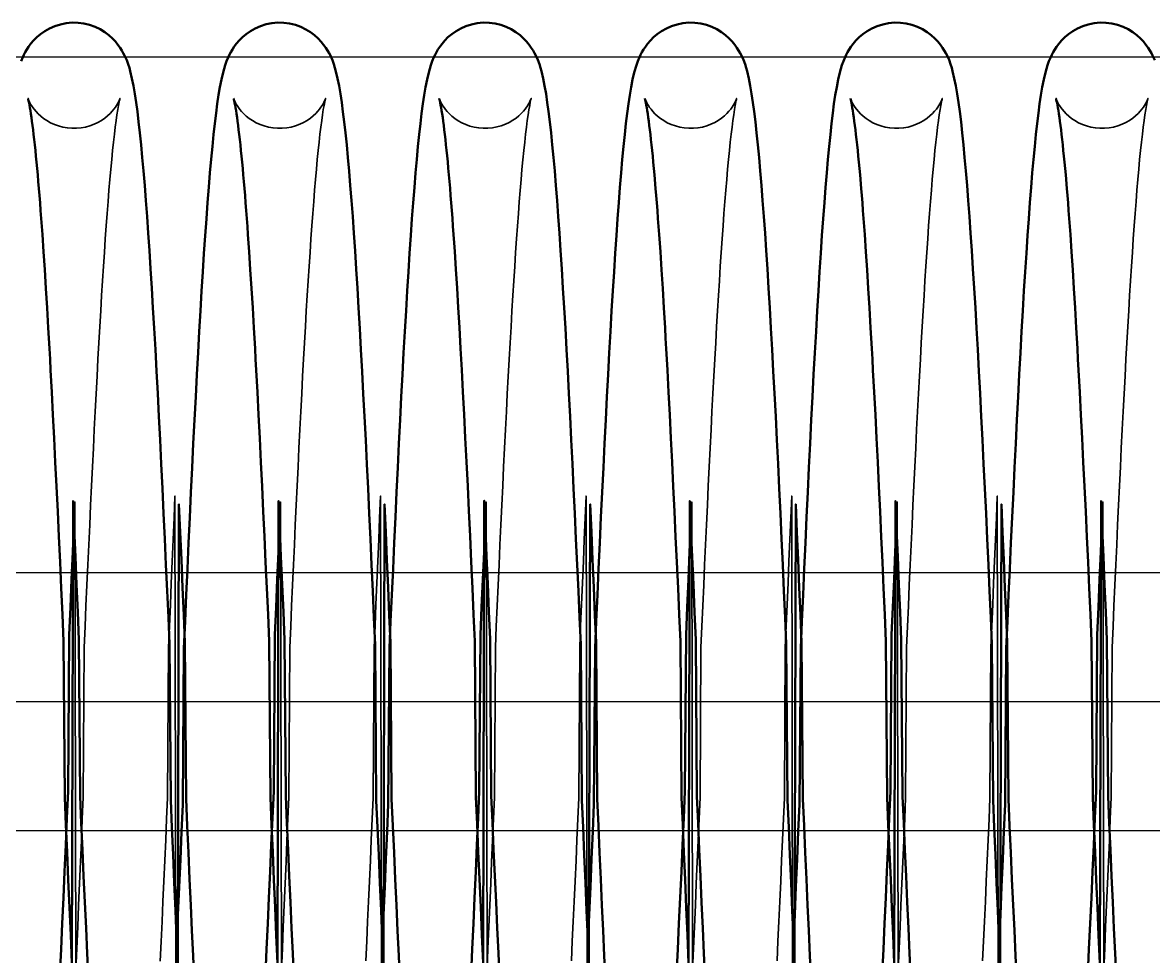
# Model space of a CAD drawing. Header units: millimetres. Extents: x 0 to 190005487, y 0 to 455456909.
# Drawn here: x 90630.01 to 90673.87, y 28299.67 to 28335.88 of the extents above; entities that cross this region are included whole.
import ezdxf

# ---------------------------------------------------------------- set-up
doc = ezdxf.new("R2010")
doc.units = ezdxf.units.MM
doc.header["$LTSCALE"] = 400
doc.header["$MEASUREMENT"] = 0
doc.linetypes.add('ACAD_ISO04W100', pattern=[30, 24, -3, 0, -3])
doc.linetypes.add('CEN', pattern=[35, 30, -2, 1, -2])
doc.layers.get('0').update_dxf_attribs({"linetype": 'CONTINUOUS'})
doc.layers.add('cen', color=1, linetype='ACAD_ISO04W100')
doc.layers.add('가려진 것(ISO)', color=7, linetype='CONTINUOUS', lineweight=35)
doc.layers.add('가시적인 것(ISO)', color=7, linetype='CONTINUOUS', lineweight=50)

# ---------------------------------------------------------------- blocks, each defined once
blk = doc.blocks.new('토션스프링 3')
at = {"layer": '가려진 것(ISO)', "flags": 128}
for points in [[(21461778.232, -50952857.63), (21461778.238, -50952857.647), (21461778.259, -50952857.704), (21461778.303, -50952857.807), (21461778.381, -50952857.966), (21461778.439, -50952858.07), (21461778.512, -50952858.191), (21461778.604, -50952858.328), (21461778.718, -50952858.48), (21461778.858, -50952858.647), (21461779.025, -50952858.823), (21461779.22, -50952859.003), (21461779.446, -50952859.182), (21461779.701, -50952859.355), (21461779.98, -50952859.514), (21461780.282, -50952859.654), (21461780.604, -50952859.77), (21461780.942, -50952859.86), (21461781.29, -50952859.922), (21461781.644, -50952859.952), (21461782.001, -50952859.949), (21461782.356, -50952859.915), (21461782.703, -50952859.851), (21461783.039, -50952859.758), (21461783.358, -50952859.638), (21461783.658, -50952859.494), (21461783.936, -50952859.334), (21461784.186, -50952859.161), (21461784.407, -50952858.981), (21461784.6, -50952858.8), (21461784.764, -50952858.625), (21461784.901, -50952858.459), (21461785.011, -50952858.309), (21461785.101, -50952858.174), (21461785.172, -50952858.056), (21461785.227, -50952857.954), (21461785.27, -50952857.869), (21461785.328, -50952857.742), (21461785.357, -50952857.667), (21461785.369, -50952857.633), (21461785.368, -50952857.635), (21461785.36, -50952857.667), (21461785.344, -50952857.726), (21461785.325, -50952857.808), (21461785.303, -50952857.911), (21461785.251, -50952858.173), (21461785.193, -50952858.505), (21461785.13, -50952858.901), (21461785.065, -50952859.352), (21461784.999, -50952859.857), (21461784.932, -50952860.414), (21461784.864, -50952861.021), (21461784.795, -50952861.678), (21461784.725, -50952862.381), (21461784.655, -50952863.131), (21461784.585, -50952863.924), (21461784.514, -50952864.759), (21461784.444, -50952865.637), (21461784.373, -50952866.559), (21461784.302, -50952867.523), (21461784.231, -50952868.527), (21461784.16, -50952869.571), (21461784.089, -50952870.652), (21461784.017, -50952871.77), (21461783.946, -50952872.923), (21461783.875, -50952874.109), (21461783.803, -50952875.328), (21461783.732, -50952876.578), (21461783.661, -50952877.861), (21461783.59, -50952879.178), (21461783.518, -50952880.526), (21461783.446, -50952881.903), (21461783.375, -50952883.309), (21461783.303, -50952884.741), (21461783.232, -50952886.198), (21461783.16, -50952887.677), (21461783.088, -50952889.177), (21461783.017, -50952890.697), (21461782.946, -50952892.234), (21461782.874, -50952893.791), (21461782.803, -50952895.368), (21461782.731, -50952896.964), (21461782.66, -50952898.577), (21461782.588, -50952900.205), (21461782.516, -50952911.847), (21461782.445, -50952913.499), (21461782.373, -50952915.16), (21461782.301, -50952916.829), (21461782.23, -50952918.502), (21461782.159, -50952920.179), (21461782.087, -50952921.858), (21461782.016, -50952923.543), (21461781.944, -50952925.233), (21461781.873, -50952888.925), (21461781.801, -50952890.618)], [(21461794.179, -50952857.63), (21461794.185, -50952857.647), (21461794.206, -50952857.704), (21461794.249, -50952857.807), (21461794.328, -50952857.966), (21461794.385, -50952858.07), (21461794.459, -50952858.191), (21461794.551, -50952858.328), (21461794.665, -50952858.481), (21461794.805, -50952858.647), (21461794.971, -50952858.823), (21461795.167, -50952859.003), (21461795.393, -50952859.182), (21461795.648, -50952859.355), (21461795.927, -50952859.514), (21461796.229, -50952859.654), (21461796.551, -50952859.77), (21461796.889, -50952859.86), (21461797.237, -50952859.922), (21461797.591, -50952859.952), (21461797.948, -50952859.949), (21461798.303, -50952859.915), (21461798.651, -50952859.851), (21461798.986, -50952859.758), (21461799.305, -50952859.638), (21461799.605, -50952859.494), (21461799.883, -50952859.333), (21461800.133, -50952859.16), (21461800.354, -50952858.981), (21461800.547, -50952858.8), (21461800.711, -50952858.624), (21461800.847, -50952858.459), (21461800.958, -50952858.309), (21461801.048, -50952858.174), (21461801.119, -50952858.056), (21461801.174, -50952857.954), (21461801.217, -50952857.869), (21461801.275, -50952857.742), (21461801.304, -50952857.667), (21461801.316, -50952857.633), (21461801.315, -50952857.635), (21461801.306, -50952857.667), (21461801.291, -50952857.726), (21461801.272, -50952857.808), (21461801.249, -50952857.911), (21461801.198, -50952858.173), (21461801.14, -50952858.505), (21461801.077, -50952858.901), (21461801.012, -50952859.352), (21461800.946, -50952859.857), (21461800.879, -50952860.414), (21461800.811, -50952861.021), (21461800.742, -50952861.678), (21461800.672, -50952862.381), (21461800.602, -50952863.131), (21461800.531, -50952863.924), (21461800.461, -50952864.759), (21461800.391, -50952865.637), (21461800.32, -50952866.559), (21461800.249, -50952867.523), (21461800.178, -50952868.527), (21461800.107, -50952869.571), (21461800.035, -50952870.652), (21461799.964, -50952871.77), (21461799.893, -50952872.923), (21461799.821, -50952874.109), (21461799.75, -50952875.328), (21461799.679, -50952876.578), (21461799.608, -50952877.861), (21461799.536, -50952879.178), (21461799.465, -50952880.526), (21461799.393, -50952881.904), (21461799.322, -50952883.309), (21461799.25, -50952884.741), (21461799.178, -50952886.198), (21461799.107, -50952887.677), (21461799.035, -50952889.177), (21461798.964, -50952890.697), (21461798.893, -50952892.234), (21461798.821, -50952893.79), (21461798.75, -50952895.368), (21461798.678, -50952896.964), (21461798.607, -50952898.577), (21461798.535, -50952900.205), (21461798.463, -50952911.847), (21461798.392, -50952913.499), (21461798.32, -50952915.16), (21461798.248, -50952916.828), (21461798.177, -50952918.502), (21461798.105, -50952920.179), (21461798.034, -50952921.858), (21461797.963, -50952923.543), (21461797.891, -50952925.233), (21461797.82, -50952888.925), (21461797.748, -50952890.618)], [(21461810.126, -50952857.63), (21461810.132, -50952857.647), (21461810.153, -50952857.704), (21461810.196, -50952857.809), (21461810.274, -50952857.972), (21461810.332, -50952858.076), (21461810.407, -50952858.196), (21461810.5, -50952858.332), (21461810.615, -50952858.484), (21461810.756, -50952858.651), (21461810.923, -50952858.828), (21461811.12, -50952859.008), (21461811.346, -50952859.187), (21461811.602, -50952859.359), (21461811.882, -50952859.518), (21461812.184, -50952859.658), (21461812.507, -50952859.773), (21461812.845, -50952859.862), (21461813.193, -50952859.923), (21461813.547, -50952859.952), (21461813.904, -50952859.949), (21461814.259, -50952859.914), (21461814.606, -50952859.849), (21461814.941, -50952859.755), (21461815.26, -50952859.634), (21461815.559, -50952859.49), (21461815.836, -50952859.329), (21461816.086, -50952859.156), (21461816.306, -50952858.976), (21461816.498, -50952858.796), (21461816.661, -50952858.62), (21461816.797, -50952858.455), (21461816.908, -50952858.305), (21461816.997, -50952858.171), (21461817.067, -50952858.053), (21461817.122, -50952857.952), (21461817.165, -50952857.867), (21461817.222, -50952857.741), (21461817.251, -50952857.666), (21461817.263, -50952857.633), (21461817.262, -50952857.635), (21461817.253, -50952857.668), (21461817.238, -50952857.727), (21461817.218, -50952857.809), (21461817.196, -50952857.912), (21461817.145, -50952858.175), (21461817.086, -50952858.507), (21461817.023, -50952858.903), (21461816.959, -50952859.355), (21461816.893, -50952859.859), (21461816.825, -50952860.416), (21461816.757, -50952861.024), (21461816.688, -50952861.681), (21461816.618, -50952862.385), (21461816.548, -50952863.134), (21461816.478, -50952863.927), (21461816.408, -50952864.763), (21461816.337, -50952865.641), (21461816.266, -50952866.563), (21461816.196, -50952867.527), (21461816.125, -50952868.531), (21461816.053, -50952869.575), (21461815.982, -50952870.656), (21461815.911, -50952871.774), (21461815.839, -50952872.927), (21461815.768, -50952874.113), (21461815.697, -50952875.332), (21461815.626, -50952876.581), (21461815.554, -50952877.865), (21461815.483, -50952879.182), (21461815.412, -50952880.53), (21461815.34, -50952881.907), (21461815.268, -50952883.313), (21461815.197, -50952884.745), (21461815.125, -50952886.201), (21461815.053, -50952887.68), (21461814.982, -50952889.18), (21461814.911, -50952890.699), (21461814.839, -50952892.236), (21461814.768, -50952893.793), (21461814.697, -50952895.37), (21461814.625, -50952896.967), (21461814.553, -50952898.58), (21461814.482, -50952900.208), (21461814.41, -50952911.849), (21461814.338, -50952913.501), (21461814.267, -50952915.162), (21461814.195, -50952916.83), (21461814.124, -50952918.503), (21461814.052, -50952920.179), (21461813.981, -50952921.858), (21461813.91, -50952923.543), (21461813.838, -50952925.233), (21461813.766, -50952888.925), (21461813.695, -50952890.619)], [(21461826.073, -50952857.63), (21461826.079, -50952857.647), (21461826.1, -50952857.704), (21461826.143, -50952857.807), (21461826.222, -50952857.966), (21461826.279, -50952858.07), (21461826.352, -50952858.191), (21461826.444, -50952858.328), (21461826.559, -50952858.48), (21461826.698, -50952858.646), (21461826.865, -50952858.822), (21461827.06, -50952859.003), (21461827.286, -50952859.182), (21461827.54, -50952859.354), (21461827.82, -50952859.514), (21461828.122, -50952859.654), (21461828.444, -50952859.77), (21461828.781, -50952859.86), (21461829.13, -50952859.921), (21461829.484, -50952859.952), (21461829.84, -50952859.949), (21461830.195, -50952859.915), (21461830.543, -50952859.851), (21461830.879, -50952859.758), (21461831.198, -50952859.638), (21461831.498, -50952859.495), (21461831.776, -50952859.334), (21461832.026, -50952859.161), (21461832.247, -50952858.981), (21461832.44, -50952858.801), (21461832.604, -50952858.625), (21461832.741, -50952858.459), (21461832.852, -50952858.309), (21461832.941, -50952858.174), (21461833.012, -50952858.056), (21461833.068, -50952857.954), (21461833.111, -50952857.869), (21461833.168, -50952857.742), (21461833.198, -50952857.667), (21461833.209, -50952857.633), (21461833.209, -50952857.635), (21461833.2, -50952857.667), (21461833.185, -50952857.726), (21461833.165, -50952857.808), (21461833.143, -50952857.911), (21461833.092, -50952858.173), (21461833.033, -50952858.505), (21461832.971, -50952858.9), (21461832.906, -50952859.352), (21461832.84, -50952859.856), (21461832.773, -50952860.413), (21461832.704, -50952861.021), (21461832.635, -50952861.677), (21461832.566, -50952862.381), (21461832.496, -50952863.131), (21461832.425, -50952863.924), (21461832.355, -50952864.759), (21461832.284, -50952865.637), (21461832.214, -50952866.559), (21461832.143, -50952867.522), (21461832.072, -50952868.526), (21461832, -50952869.57), (21461831.929, -50952870.652), (21461831.858, -50952871.77), (21461831.786, -50952872.923), (21461831.715, -50952874.11), (21461831.644, -50952875.328), (21461831.573, -50952876.578), (21461831.501, -50952877.861), (21461831.43, -50952879.178), (21461831.359, -50952880.525), (21461831.287, -50952881.903), (21461831.215, -50952883.309), (21461831.144, -50952884.741), (21461831.072, -50952886.197), (21461831, -50952887.677), (21461830.929, -50952889.177), (21461830.857, -50952890.697), (21461830.786, -50952892.235), (21461830.715, -50952893.791), (21461830.643, -50952895.368), (21461830.572, -50952896.964), (21461830.5, -50952898.577), (21461830.429, -50952900.205), (21461830.357, -50952911.846), (21461830.285, -50952913.499), (21461830.214, -50952915.16), (21461830.142, -50952916.829), (21461830.07, -50952918.503), (21461829.999, -50952920.18), (21461829.928, -50952921.859), (21461829.856, -50952923.544), (21461829.785, -50952925.233), (21461829.713, -50952888.925), (21461829.642, -50952890.618)], [(21461842.02, -50952857.63), (21461842.025, -50952857.647), (21461842.047, -50952857.704), (21461842.09, -50952857.807), (21461842.169, -50952857.966), (21461842.226, -50952858.07), (21461842.299, -50952858.191), (21461842.391, -50952858.328), (21461842.505, -50952858.48), (21461842.645, -50952858.646), (21461842.812, -50952858.822), (21461843.007, -50952859.003), (21461843.233, -50952859.182), (21461843.487, -50952859.354), (21461843.767, -50952859.514), (21461844.069, -50952859.654), (21461844.391, -50952859.77), (21461844.728, -50952859.86), (21461845.077, -50952859.921), (21461845.431, -50952859.952), (21461845.787, -50952859.949), (21461846.142, -50952859.915), (21461846.49, -50952859.851), (21461846.825, -50952859.758), (21461847.145, -50952859.638), (21461847.445, -50952859.495), (21461847.722, -50952859.334), (21461847.973, -50952859.161), (21461848.194, -50952858.981), (21461848.387, -50952858.801), (21461848.551, -50952858.625), (21461848.688, -50952858.459), (21461848.799, -50952858.309), (21461848.888, -50952858.174), (21461848.959, -50952858.056), (21461849.015, -50952857.954), (21461849.058, -50952857.869), (21461849.115, -50952857.742), (21461849.145, -50952857.667), (21461849.156, -50952857.633), (21461849.156, -50952857.635), (21461849.147, -50952857.667), (21461849.132, -50952857.726), (21461849.112, -50952857.808), (21461849.09, -50952857.911), (21461849.039, -50952858.173), (21461848.98, -50952858.505), (21461848.918, -50952858.9), (21461848.853, -50952859.352), (21461848.787, -50952859.856), (21461848.719, -50952860.413), (21461848.651, -50952861.021), (21461848.582, -50952861.677), (21461848.512, -50952862.381), (21461848.442, -50952863.131), (21461848.372, -50952863.924), (21461848.302, -50952864.759), (21461848.231, -50952865.637), (21461848.16, -50952866.559), (21461848.09, -50952867.522), (21461848.018, -50952868.527), (21461847.947, -50952869.57), (21461847.876, -50952870.652), (21461847.805, -50952871.77), (21461847.733, -50952872.923), (21461847.662, -50952874.109), (21461847.591, -50952875.328), (21461847.519, -50952876.578), (21461847.448, -50952877.861), (21461847.377, -50952879.178), (21461847.305, -50952880.525), (21461847.234, -50952881.903), (21461847.162, -50952883.309), (21461847.091, -50952884.741), (21461847.019, -50952886.197), (21461846.947, -50952887.677), (21461846.876, -50952889.177), (21461846.804, -50952890.697), (21461846.733, -50952892.235), (21461846.662, -50952893.791), (21461846.59, -50952895.368), (21461846.519, -50952896.964), (21461846.447, -50952898.577), (21461846.376, -50952900.205), (21461846.304, -50952911.846), (21461846.232, -50952913.499), (21461846.16, -50952915.16), (21461846.089, -50952916.829), (21461846.017, -50952918.503), (21461845.946, -50952920.18), (21461845.875, -50952921.859), (21461845.803, -50952923.544), (21461845.732, -50952925.233), (21461845.66, -50952888.925), (21461845.588, -50952890.618)], [(21461857.967, -50952857.63), (21461857.972, -50952857.647), (21461857.993, -50952857.704), (21461858.037, -50952857.807), (21461858.115, -50952857.966), (21461858.173, -50952858.07), (21461858.246, -50952858.191), (21461858.338, -50952858.328), (21461858.452, -50952858.48), (21461858.592, -50952858.646), (21461858.758, -50952858.822), (21461858.954, -50952859.003), (21461859.18, -50952859.182), (21461859.434, -50952859.354), (21461859.714, -50952859.514), (21461860.016, -50952859.654), (21461860.338, -50952859.77), (21461860.675, -50952859.86), (21461861.024, -50952859.921), (21461861.378, -50952859.952), (21461861.734, -50952859.949), (21461862.089, -50952859.915), (21461862.437, -50952859.851), (21461862.772, -50952859.758), (21461863.092, -50952859.638), (21461863.392, -50952859.495), (21461863.669, -50952859.334), (21461863.92, -50952859.161), (21461864.141, -50952858.981), (21461864.334, -50952858.801), (21461864.498, -50952858.625), (21461864.635, -50952858.459), (21461864.746, -50952858.309), (21461864.835, -50952858.174), (21461864.906, -50952858.056), (21461864.961, -50952857.954), (21461865.005, -50952857.869), (21461865.062, -50952857.742), (21461865.091, -50952857.667), (21461865.103, -50952857.633), (21461865.103, -50952857.635), (21461865.094, -50952857.667), (21461865.079, -50952857.726), (21461865.059, -50952857.808), (21461865.037, -50952857.911), (21461864.985, -50952858.173), (21461864.927, -50952858.505), (21461864.864, -50952858.9), (21461864.799, -50952859.352), (21461864.733, -50952859.857), (21461864.666, -50952860.413), (21461864.598, -50952861.021), (21461864.529, -50952861.677), (21461864.459, -50952862.381), (21461864.389, -50952863.131), (21461864.319, -50952863.924), (21461864.248, -50952864.759), (21461864.178, -50952865.637), (21461864.107, -50952866.559), (21461864.036, -50952867.522), (21461863.965, -50952868.527), (21461863.894, -50952869.57), (21461863.823, -50952870.652), (21461863.751, -50952871.77), (21461863.68, -50952872.923), (21461863.609, -50952874.109), (21461863.537, -50952875.328), (21461863.466, -50952876.578), (21461863.395, -50952877.861), (21461863.324, -50952879.178), (21461863.252, -50952880.526), (21461863.181, -50952881.903), (21461863.109, -50952883.309), (21461863.037, -50952884.741), (21461862.966, -50952886.197), (21461862.894, -50952887.677), (21461862.823, -50952889.177), (21461862.751, -50952890.697), (21461862.68, -50952892.235), (21461862.609, -50952893.791), (21461862.537, -50952895.368), (21461862.466, -50952896.964), (21461862.394, -50952898.577), (21461862.322, -50952900.205), (21461862.251, -50952911.846), (21461862.179, -50952913.499), (21461862.107, -50952915.16), (21461862.036, -50952916.829), (21461861.964, -50952918.503), (21461861.893, -50952920.18), (21461861.821, -50952921.859), (21461861.75, -50952923.543), (21461861.679, -50952925.233), (21461861.607, -50952888.925), (21461861.535, -50952890.618)], [(21461788.487, -50952924.525), (21461788.559, -50952923), (21461788.631, -50952921.456), (21461788.702, -50952919.893), (21461788.774, -50952918.315), (21461788.845, -50952916.723), (21461788.917, -50952915.118), (21461788.988, -50952913.499), (21461789.059, -50952911.865), (21461789.131, -50952900.217), (21461789.202, -50952898.557), (21461789.274, -50952896.888), (21461789.346, -50952895.21), (21461789.417, -50952893.527), (21461789.489, -50952891.839), (21461789.56, -50952890.15), (21461789.632, -50952888.461), (21461789.703, -50952924.774), (21461789.774, -50952923.091)], [(21461804.435, -50952924.509), (21461804.507, -50952922.988), (21461804.578, -50952921.45), (21461804.649, -50952919.894), (21461804.72, -50952918.321), (21461804.792, -50952916.728), (21461804.863, -50952915.118), (21461804.935, -50952913.491), (21461805.007, -50952911.852), (21461805.078, -50952900.2), (21461805.15, -50952898.539), (21461805.221, -50952896.87), (21461805.293, -50952895.196), (21461805.364, -50952893.517), (21461805.436, -50952891.837), (21461805.507, -50952890.156), (21461805.578, -50952888.47), (21461805.65, -50952924.781), (21461805.721, -50952923.091)], [(21461820.382, -50952924.509), (21461820.453, -50952922.988), (21461820.525, -50952921.449), (21461820.596, -50952919.894), (21461820.667, -50952918.321), (21461820.739, -50952916.728), (21461820.81, -50952915.118), (21461820.882, -50952913.492), (21461820.953, -50952911.852), (21461821.025, -50952900.201), (21461821.097, -50952898.539), (21461821.168, -50952896.87), (21461821.24, -50952895.196), (21461821.311, -50952893.517), (21461821.383, -50952891.836), (21461821.454, -50952890.155), (21461821.525, -50952888.47), (21461821.597, -50952924.781), (21461821.668, -50952923.091)], [(21461836.329, -50952924.51), (21461836.4, -50952922.988), (21461836.472, -50952921.449), (21461836.543, -50952919.894), (21461836.614, -50952918.321), (21461836.685, -50952916.728), (21461836.757, -50952915.118), (21461836.829, -50952913.492), (21461836.9, -50952911.852), (21461836.972, -50952900.201), (21461837.044, -50952898.539), (21461837.115, -50952896.87), (21461837.187, -50952895.196), (21461837.258, -50952893.517), (21461837.33, -50952891.836), (21461837.401, -50952890.155), (21461837.472, -50952888.47), (21461837.543, -50952924.781), (21461837.615, -50952923.091)], [(21461852.276, -50952924.51), (21461852.347, -50952922.988), (21461852.419, -50952921.449), (21461852.49, -50952919.894), (21461852.561, -50952918.321), (21461852.632, -50952916.728), (21461852.704, -50952915.118), (21461852.775, -50952913.492), (21461852.847, -50952911.852), (21461852.919, -50952900.201), (21461852.99, -50952898.54), (21461853.062, -50952896.871), (21461853.134, -50952895.196), (21461853.205, -50952893.517), (21461853.276, -50952891.836), (21461853.348, -50952890.154), (21461853.419, -50952888.47), (21461853.49, -50952924.781), (21461853.562, -50952923.091)]]:
    blk.add_lwpolyline(points, dxfattribs=at)
at = {"layer": '가시적인 것(ISO)', "flags": 128}
for points in [[(21461777.692, -50952854.753), (21461777.829, -50952854.424), (21461777.914, -50952854.244), (21461778.015, -50952854.052), (21461778.136, -50952853.846), (21461778.281, -50952853.624), (21461778.457, -50952853.388), (21461778.666, -50952853.143), (21461778.915, -50952852.893), (21461779.207, -50952852.646), (21461779.54, -50952852.413), (21461779.909, -50952852.204), (21461780.312, -50952852.028), (21461780.743, -50952851.891), (21461781.192, -50952851.799), (21461781.651, -50952851.758), (21461782.115, -50952851.767), (21461782.573, -50952851.827), (21461783.016, -50952851.934), (21461783.437, -50952852.086), (21461783.83, -50952852.276), (21461784.188, -50952852.495), (21461784.504, -50952852.733), (21461784.78, -50952852.982), (21461785.015, -50952853.231), (21461785.212, -50952853.473), (21461785.376, -50952853.704), (21461785.511, -50952853.921), (21461785.626, -50952854.122), (21461785.727, -50952854.311), (21461785.888, -50952854.657), (21461786.007, -50952854.969), (21461786.096, -50952855.256), (21461786.166, -50952855.531), (21461786.293, -50952856.079), (21461786.412, -50952856.658), (21461786.52, -50952857.275), (21461786.62, -50952857.939), (21461786.717, -50952858.661), (21461786.813, -50952859.447), (21461786.909, -50952860.301), (21461787.004, -50952861.222), (21461787.098, -50952862.209), (21461787.191, -50952863.259), (21461787.284, -50952864.373), (21461787.376, -50952865.549), (21461787.468, -50952866.785), (21461787.56, -50952868.082), (21461787.652, -50952869.438), (21461787.744, -50952870.856), (21461787.836, -50952872.334), (21461787.928, -50952873.869), (21461788.02, -50952875.458), (21461788.112, -50952877.098), (21461788.203, -50952878.786), (21461788.295, -50952880.52), (21461788.387, -50952882.295), (21461788.478, -50952884.111), (21461788.569, -50952885.97), (21461788.661, -50952887.872), (21461788.753, -50952889.812), (21461788.845, -50952891.787), (21461788.936, -50952893.793), (21461789.028, -50952895.826), (21461789.12, -50952897.882), (21461789.211, -50952899.957), (21461789.302, -50952912.049), (21461789.394, -50952914.161), (21461789.485, -50952916.293), (21461789.577, -50952918.439), (21461789.669, -50952920.597), (21461789.761, -50952922.762), (21461789.852, -50952924.929), (21461789.944, -50952889.095), (21461790.035, -50952891.255), (21461790.127, -50952893.406), (21461790.218, -50952895.552), (21461790.31, -50952897.691), (21461790.401, -50952899.821), (21461790.493, -50952911.937), (21461790.585, -50952914.035), (21461790.677, -50952916.11), (21461790.768, -50952918.159), (21461790.86, -50952920.177), (21461790.951, -50952922.162), (21461791.042, -50952924.116), (21461791.134, -50952926.039)], [(21461789.774, -50952923.091), (21461789.866, -50952920.936), (21461789.957, -50952918.782), (21461790.049, -50952916.634), (21461790.141, -50952914.497), (21461790.233, -50952912.373), (21461790.324, -50952900.267), (21461790.416, -50952898.183), (21461790.508, -50952896.125), (21461790.599, -50952894.098), (21461790.69, -50952892.098), (21461790.782, -50952890.124), (21461790.873, -50952888.181), (21461790.965, -50952886.27), (21461791.057, -50952884.397), (21461791.149, -50952882.564), (21461791.241, -50952880.776), (21461791.332, -50952879.035), (21461791.424, -50952877.345), (21461791.515, -50952875.707), (21461791.607, -50952874.116), (21461791.699, -50952872.576), (21461791.791, -50952871.088), (21461791.883, -50952869.656), (21461791.975, -50952868.281), (21461792.068, -50952866.965), (21461792.161, -50952865.712), (21461792.253, -50952864.524), (21461792.346, -50952863.402), (21461792.439, -50952862.349), (21461792.532, -50952861.361), (21461792.626, -50952860.436), (21461792.72, -50952859.575), (21461792.817, -50952858.777), (21461792.915, -50952858.041), (21461793.016, -50952857.367), (21461793.118, -50952856.751), (21461793.231, -50952856.173), (21461793.366, -50952855.614), (21461793.532, -50952855.051), (21461793.639, -50952854.751), (21461793.778, -50952854.421), (21461793.863, -50952854.241), (21461793.964, -50952854.048), (21461794.085, -50952853.841), (21461794.231, -50952853.62), (21461794.406, -50952853.385), (21461794.618, -50952853.138), (21461794.868, -50952852.888), (21461795.159, -50952852.642), (21461795.492, -50952852.41), (21461795.863, -50952852.201), (21461796.266, -50952852.024), (21461796.696, -50952851.889), (21461797.147, -50952851.799), (21461797.607, -50952851.757), (21461798.069, -50952851.767), (21461798.527, -50952851.828), (21461798.971, -50952851.937), (21461799.391, -50952852.088), (21461799.781, -50952852.279), (21461800.138, -50952852.5), (21461800.457, -50952852.74), (21461800.734, -50952852.989), (21461800.967, -50952853.237), (21461801.163, -50952853.48), (21461801.326, -50952853.71), (21461801.464, -50952853.925), (21461801.583, -50952854.127), (21461801.685, -50952854.315), (21461801.846, -50952854.66), (21461801.96, -50952854.971), (21461802.044, -50952855.259), (21461802.112, -50952855.534), (21461802.242, -50952856.086), (21461802.361, -50952856.665), (21461802.468, -50952857.281), (21461802.568, -50952857.945), (21461802.665, -50952858.667), (21461802.761, -50952859.455), (21461802.857, -50952860.31), (21461802.951, -50952861.232), (21461803.045, -50952862.218), (21461803.139, -50952863.269), (21461803.232, -50952864.383), (21461803.324, -50952865.559), (21461803.416, -50952866.795), (21461803.508, -50952868.092), (21461803.599, -50952869.448), (21461803.691, -50952870.867), (21461803.783, -50952872.346), (21461803.875, -50952873.881), (21461803.967, -50952875.47), (21461804.059, -50952877.11), (21461804.151, -50952878.798), (21461804.243, -50952880.531), (21461804.334, -50952882.307), (21461804.425, -50952884.122), (21461804.517, -50952885.983), (21461804.608, -50952887.885), (21461804.7, -50952889.826), (21461804.792, -50952891.801), (21461804.884, -50952893.806), (21461804.975, -50952895.838), (21461805.067, -50952897.894), (21461805.158, -50952899.968), (21461805.25, -50952912.06), (21461805.341, -50952914.173), (21461805.433, -50952916.305), (21461805.524, -50952918.452), (21461805.616, -50952920.609), (21461805.708, -50952922.774), (21461805.8, -50952924.94), (21461805.891, -50952889.105), (21461805.983, -50952891.264), (21461806.074, -50952893.414), (21461806.165, -50952895.561), (21461806.257, -50952897.701), (21461806.349, -50952899.831), (21461806.44, -50952911.946), (21461806.532, -50952914.044), (21461806.624, -50952916.118), (21461806.715, -50952918.166), (21461806.807, -50952920.184), (21461806.898, -50952922.167), (21461806.989, -50952924.122), (21461807.081, -50952926.046)], [(21461805.721, -50952923.091), (21461805.813, -50952920.927), (21461805.905, -50952918.767), (21461805.997, -50952916.617), (21461806.088, -50952914.48), (21461806.18, -50952912.361), (21461806.271, -50952900.263), (21461806.363, -50952898.188), (21461806.454, -50952896.133), (21461806.546, -50952894.099), (21461806.637, -50952892.09), (21461806.729, -50952890.11), (21461806.821, -50952888.163), (21461806.913, -50952886.253), (21461807.004, -50952884.382), (21461807.096, -50952882.556), (21461807.187, -50952880.777), (21461807.279, -50952879.04), (21461807.371, -50952877.347), (21461807.462, -50952875.701), (21461807.554, -50952874.105), (21461807.647, -50952872.56), (21461807.739, -50952871.071), (21461807.831, -50952869.639), (21461807.923, -50952868.268), (21461808.015, -50952866.96), (21461808.107, -50952865.717), (21461808.199, -50952864.535), (21461808.292, -50952863.415), (21461808.385, -50952862.358), (21461808.478, -50952861.367), (21461808.572, -50952860.441), (21461808.666, -50952859.582), (21461808.76, -50952858.792), (21461808.856, -50952858.062), (21461808.956, -50952857.386), (21461809.064, -50952856.758), (21461809.182, -50952856.17), (21461809.313, -50952855.615), (21461809.476, -50952855.056), (21461809.585, -50952854.754), (21461809.722, -50952854.425), (21461809.807, -50952854.246), (21461809.908, -50952854.053), (21461810.029, -50952853.847), (21461810.174, -50952853.626), (21461810.349, -50952853.39), (21461810.558, -50952853.145), (21461810.807, -50952852.895), (21461811.099, -50952852.648), (21461811.431, -50952852.415), (21461811.799, -50952852.205), (21461812.203, -50952852.029), (21461812.633, -50952851.892), (21461813.082, -50952851.8), (21461813.542, -50952851.758), (21461814.006, -50952851.767), (21461814.464, -50952851.826), (21461814.906, -50952851.933), (21461815.328, -50952852.085), (21461815.721, -50952852.275), (21461816.079, -50952852.493), (21461816.395, -50952852.731), (21461816.671, -50952852.98), (21461816.906, -50952853.229), (21461817.104, -50952853.471), (21461817.268, -50952853.702), (21461817.406, -50952853.918), (21461817.525, -50952854.12), (21461817.627, -50952854.309), (21461817.789, -50952854.655), (21461817.905, -50952854.966), (21461817.99, -50952855.254), (21461818.058, -50952855.529), (21461818.188, -50952856.08), (21461818.307, -50952856.659), (21461818.414, -50952857.275), (21461818.514, -50952857.939), (21461818.611, -50952858.66), (21461818.707, -50952859.448), (21461818.803, -50952860.303), (21461818.897, -50952861.224), (21461818.991, -50952862.21), (21461819.085, -50952863.26), (21461819.178, -50952864.374), (21461819.27, -50952865.549), (21461819.362, -50952866.786), (21461819.454, -50952868.082), (21461819.546, -50952869.438), (21461819.637, -50952870.857), (21461819.729, -50952872.335), (21461819.821, -50952873.87), (21461819.913, -50952875.459), (21461820.005, -50952877.099), (21461820.097, -50952878.787), (21461820.189, -50952880.52), (21461820.28, -50952882.295), (21461820.372, -50952884.111), (21461820.463, -50952885.971), (21461820.555, -50952887.873), (21461820.646, -50952889.814), (21461820.738, -50952891.789), (21461820.83, -50952893.794), (21461820.922, -50952895.827), (21461821.013, -50952897.882), (21461821.105, -50952899.957), (21461821.196, -50952912.049), (21461821.287, -50952914.162), (21461821.379, -50952916.294), (21461821.471, -50952918.441), (21461821.563, -50952920.599), (21461821.654, -50952922.763), (21461821.746, -50952924.93), (21461821.838, -50952889.096), (21461821.929, -50952891.255), (21461822.02, -50952893.405), (21461822.112, -50952895.552), (21461822.203, -50952897.692), (21461822.295, -50952899.822), (21461822.387, -50952911.938), (21461822.479, -50952914.036), (21461822.57, -50952916.111), (21461822.662, -50952918.159), (21461822.753, -50952920.177), (21461822.844, -50952922.161), (21461822.936, -50952924.116), (21461823.027, -50952926.04)], [(21461821.668, -50952923.091), (21461821.76, -50952920.927), (21461821.852, -50952918.767), (21461821.944, -50952916.617), (21461822.035, -50952914.48), (21461822.127, -50952912.36), (21461822.218, -50952900.262), (21461822.31, -50952898.188), (21461822.401, -50952896.132), (21461822.493, -50952894.099), (21461822.584, -50952892.09), (21461822.676, -50952890.11), (21461822.768, -50952888.163), (21461822.86, -50952886.253), (21461822.951, -50952884.382), (21461823.043, -50952882.556), (21461823.134, -50952880.776), (21461823.226, -50952879.04), (21461823.317, -50952877.347), (21461823.409, -50952875.701), (21461823.501, -50952874.105), (21461823.593, -50952872.56), (21461823.686, -50952871.071), (21461823.778, -50952869.639), (21461823.87, -50952868.268), (21461823.962, -50952866.96), (21461824.054, -50952865.716), (21461824.146, -50952864.534), (21461824.239, -50952863.415), (21461824.332, -50952862.358), (21461824.425, -50952861.366), (21461824.519, -50952860.44), (21461824.613, -50952859.582), (21461824.707, -50952858.791), (21461824.803, -50952858.061), (21461824.903, -50952857.386), (21461825.011, -50952856.758), (21461825.129, -50952856.17), (21461825.26, -50952855.615), (21461825.423, -50952855.056), (21461825.532, -50952854.754), (21461825.669, -50952854.425), (21461825.754, -50952854.245), (21461825.855, -50952854.053), (21461825.976, -50952853.847), (21461826.121, -50952853.625), (21461826.296, -50952853.39), (21461826.505, -50952853.145), (21461826.754, -50952852.895), (21461827.046, -50952852.648), (21461827.378, -50952852.414), (21461827.746, -50952852.205), (21461828.15, -50952852.029), (21461828.58, -50952851.892), (21461829.029, -50952851.8), (21461829.489, -50952851.758), (21461829.953, -50952851.767), (21461830.411, -50952851.826), (21461830.853, -50952851.933), (21461831.275, -50952852.085), (21461831.668, -50952852.275), (21461832.026, -50952852.493), (21461832.343, -50952852.731), (21461832.619, -50952852.98), (21461832.853, -50952853.229), (21461833.051, -50952853.471), (21461833.215, -50952853.703), (21461833.352, -50952853.918), (21461833.471, -50952854.12), (21461833.573, -50952854.309), (21461833.735, -50952854.655), (21461833.851, -50952854.966), (21461833.937, -50952855.254), (21461834.005, -50952855.529), (21461834.135, -50952856.08), (21461834.253, -50952856.659), (21461834.361, -50952857.275), (21461834.461, -50952857.939), (21461834.558, -50952858.66), (21461834.654, -50952859.448), (21461834.75, -50952860.302), (21461834.844, -50952861.224), (21461834.938, -50952862.21), (21461835.032, -50952863.26), (21461835.124, -50952864.374), (21461835.217, -50952865.549), (21461835.309, -50952866.786), (21461835.401, -50952868.082), (21461835.492, -50952869.438), (21461835.584, -50952870.856), (21461835.676, -50952872.335), (21461835.768, -50952873.87), (21461835.86, -50952875.459), (21461835.952, -50952877.099), (21461836.044, -50952878.787), (21461836.136, -50952880.52), (21461836.227, -50952882.295), (21461836.318, -50952884.111), (21461836.41, -50952885.971), (21461836.502, -50952887.873), (21461836.593, -50952889.814), (21461836.685, -50952891.789), (21461836.777, -50952893.794), (21461836.869, -50952895.827), (21461836.96, -50952897.882), (21461837.052, -50952899.957), (21461837.143, -50952912.049), (21461837.234, -50952914.162), (21461837.326, -50952916.294), (21461837.418, -50952918.441), (21461837.509, -50952920.599), (21461837.601, -50952922.763), (21461837.693, -50952924.93), (21461837.785, -50952889.096), (21461837.876, -50952891.255), (21461837.967, -50952893.405), (21461838.059, -50952895.552), (21461838.15, -50952897.692), (21461838.242, -50952899.822), (21461838.334, -50952911.938), (21461838.425, -50952914.036), (21461838.517, -50952916.111), (21461838.609, -50952918.159), (21461838.7, -50952920.177), (21461838.791, -50952922.161), (21461838.883, -50952924.116), (21461838.974, -50952926.04)], [(21461837.615, -50952923.091), (21461837.707, -50952920.927), (21461837.799, -50952918.768), (21461837.89, -50952916.617), (21461837.982, -50952914.48), (21461838.074, -50952912.36), (21461838.165, -50952900.262), (21461838.256, -50952898.187), (21461838.348, -50952896.132), (21461838.439, -50952894.098), (21461838.531, -50952892.09), (21461838.623, -50952890.11), (21461838.715, -50952888.163), (21461838.807, -50952886.253), (21461838.898, -50952884.382), (21461838.99, -50952882.556), (21461839.081, -50952880.776), (21461839.173, -50952879.04), (21461839.264, -50952877.347), (21461839.356, -50952875.701), (21461839.448, -50952874.105), (21461839.54, -50952872.56), (21461839.632, -50952871.071), (21461839.725, -50952869.639), (21461839.817, -50952868.268), (21461839.909, -50952866.96), (21461840.001, -50952865.716), (21461840.093, -50952864.534), (21461840.185, -50952863.414), (21461840.278, -50952862.358), (21461840.372, -50952861.366), (21461840.466, -50952860.44), (21461840.56, -50952859.581), (21461840.654, -50952858.79), (21461840.75, -50952858.061), (21461840.85, -50952857.386), (21461840.958, -50952856.758), (21461841.076, -50952856.17), (21461841.207, -50952855.615), (21461841.37, -50952855.056), (21461841.479, -50952854.754), (21461841.616, -50952854.425), (21461841.701, -50952854.245), (21461841.802, -50952854.053), (21461841.923, -50952853.847), (21461842.068, -50952853.625), (21461842.243, -50952853.389), (21461842.452, -50952853.144), (21461842.701, -50952852.895), (21461842.993, -50952852.648), (21461843.325, -50952852.414), (21461843.694, -50952852.205), (21461844.097, -50952852.029), (21461844.528, -50952851.891), (21461844.977, -50952851.799), (21461845.436, -50952851.758), (21461845.9, -50952851.767), (21461846.358, -50952851.826), (21461846.8, -50952851.933), (21461847.222, -50952852.086), (21461847.615, -50952852.275), (21461847.973, -50952852.493), (21461848.29, -50952852.732), (21461848.566, -50952852.98), (21461848.8, -50952853.229), (21461848.998, -50952853.472), (21461849.162, -50952853.703), (21461849.299, -50952853.919), (21461849.418, -50952854.121), (21461849.52, -50952854.31), (21461849.681, -50952854.655), (21461849.798, -50952854.967), (21461849.884, -50952855.254), (21461849.952, -50952855.529), (21461850.081, -50952856.08), (21461850.2, -50952856.659), (21461850.307, -50952857.275), (21461850.408, -50952857.939), (21461850.504, -50952858.66), (21461850.601, -50952859.448), (21461850.696, -50952860.302), (21461850.791, -50952861.223), (21461850.885, -50952862.21), (21461850.978, -50952863.26), (21461851.071, -50952864.374), (21461851.164, -50952865.549), (21461851.256, -50952866.786), (21461851.348, -50952868.082), (21461851.439, -50952869.438), (21461851.531, -50952870.856), (21461851.623, -50952872.335), (21461851.715, -50952873.87), (21461851.807, -50952875.459), (21461851.899, -50952877.099), (21461851.991, -50952878.787), (21461852.083, -50952880.52), (21461852.174, -50952882.295), (21461852.265, -50952884.111), (21461852.357, -50952885.971), (21461852.448, -50952887.873), (21461852.54, -50952889.813), (21461852.632, -50952891.788), (21461852.724, -50952893.794), (21461852.815, -50952895.827), (21461852.907, -50952897.882), (21461852.999, -50952899.957), (21461853.09, -50952912.049), (21461853.181, -50952914.161), (21461853.273, -50952916.294), (21461853.364, -50952918.441), (21461853.456, -50952920.599), (21461853.548, -50952922.763), (21461853.64, -50952924.93), (21461853.731, -50952889.096), (21461853.823, -50952891.255), (21461853.914, -50952893.406), (21461854.005, -50952895.552), (21461854.097, -50952897.692), (21461854.189, -50952899.822), (21461854.28, -50952911.938), (21461854.372, -50952914.036), (21461854.464, -50952916.111), (21461854.556, -50952918.159), (21461854.647, -50952920.177), (21461854.738, -50952922.161), (21461854.83, -50952924.116), (21461854.921, -50952926.04)], [(21461853.562, -50952923.091), (21461853.654, -50952920.927), (21461853.745, -50952918.768), (21461853.837, -50952916.617), (21461853.929, -50952914.48), (21461854.021, -50952912.36), (21461854.112, -50952900.261), (21461854.203, -50952898.187), (21461854.295, -50952896.132), (21461854.386, -50952894.098), (21461854.478, -50952892.09), (21461854.57, -50952890.11), (21461854.662, -50952888.163), (21461854.753, -50952886.253), (21461854.845, -50952884.382), (21461854.937, -50952882.555), (21461855.028, -50952880.776), (21461855.119, -50952879.04), (21461855.211, -50952877.347), (21461855.303, -50952875.701), (21461855.395, -50952874.105), (21461855.487, -50952872.56), (21461855.579, -50952871.071), (21461855.671, -50952869.639), (21461855.763, -50952868.267), (21461855.856, -50952866.959), (21461855.948, -50952865.716), (21461856.04, -50952864.534), (21461856.132, -50952863.414), (21461856.225, -50952862.358), (21461856.319, -50952861.366), (21461856.413, -50952860.44), (21461856.507, -50952859.581), (21461856.601, -50952858.79), (21461856.696, -50952858.06), (21461856.797, -50952857.386), (21461856.904, -50952856.758), (21461857.023, -50952856.17), (21461857.154, -50952855.615), (21461857.317, -50952855.056), (21461857.426, -50952854.754), (21461857.563, -50952854.425), (21461857.648, -50952854.245), (21461857.749, -50952854.053), (21461857.869, -50952853.847), (21461858.015, -50952853.625), (21461858.19, -50952853.389), (21461858.399, -50952853.144), (21461858.648, -50952852.894), (21461858.94, -50952852.648), (21461859.272, -50952852.414), (21461859.641, -50952852.205), (21461860.044, -50952852.028), (21461860.475, -50952851.891), (21461860.924, -50952851.799), (21461861.383, -50952851.758), (21461861.847, -50952851.767), (21461862.305, -50952851.826), (21461862.748, -50952851.933), (21461863.169, -50952852.086), (21461863.562, -50952852.275), (21461863.92, -50952852.493), (21461864.237, -50952852.732), (21461864.513, -50952852.98), (21461864.747, -50952853.229), (21461864.945, -50952853.472), (21461865.109, -50952853.703), (21461865.246, -50952853.919), (21461865.364, -50952854.121), (21461865.466, -50952854.31), (21461865.628, -50952854.656)], [(21461781.801, -50952890.618), (21461781.709, -50952892.783), (21461781.618, -50952894.942), (21461781.526, -50952897.09), (21461781.434, -50952899.224), (21461781.343, -50952911.339), (21461781.252, -50952913.433), (21461781.16, -50952915.51), (21461781.069, -50952917.568), (21461780.977, -50952919.604), (21461780.885, -50952921.613), (21461780.794, -50952923.593), (21461780.702, -50952925.538)], [(21461797.748, -50952890.618), (21461797.656, -50952892.783), (21461797.564, -50952894.942), (21461797.473, -50952897.09), (21461797.381, -50952899.224), (21461797.29, -50952911.339), (21461797.199, -50952913.432), (21461797.107, -50952915.51), (21461797.016, -50952917.568), (21461796.924, -50952919.604), (21461796.832, -50952921.614), (21461796.74, -50952923.593), (21461796.649, -50952925.538)], [(21461782.917, -50952925.881), (21461782.825, -50952923.94), (21461782.733, -50952921.967), (21461782.641, -50952919.964), (21461782.55, -50952917.935), (21461782.458, -50952915.885), (21461782.367, -50952913.815), (21461782.276, -50952911.721), (21461782.184, -50952899.604), (21461782.093, -50952897.47), (21461782.001, -50952895.322), (21461781.909, -50952893.165), (21461781.817, -50952891.002), (21461781.726, -50952888.839), (21461781.634, -50952924.678), (21461781.543, -50952922.523), (21461781.452, -50952920.37), (21461781.36, -50952918.22), (21461781.269, -50952916.077), (21461781.177, -50952913.945), (21461781.085, -50952911.829), (21461780.993, -50952899.732), (21461780.902, -50952897.659), (21461780.81, -50952895.614), (21461780.719, -50952893.6), (21461780.628, -50952891.613), (21461780.536, -50952889.654), (21461780.445, -50952887.727), (21461780.353, -50952885.835), (21461780.261, -50952883.982), (21461780.17, -50952882.173), (21461780.078, -50952880.409), (21461779.987, -50952878.696), (21461779.941, -50952877.859), (21461779.896, -50952877.036), (21461779.804, -50952875.426), (21461779.713, -50952873.866), (21461779.622, -50952872.361), (21461779.53, -50952870.911), (21461779.439, -50952869.521), (21461779.348, -50952868.194), (21461779.302, -50952867.555), (21461779.257, -50952866.933), (21461779.212, -50952866.327), (21461779.166, -50952865.739), (21461779.121, -50952865.17), (21461779.076, -50952864.617), (21461779.031, -50952864.082), (21461778.985, -50952863.562), (21461778.94, -50952863.059), (21461778.894, -50952862.574), (21461778.848, -50952862.108), (21461778.803, -50952861.66), (21461778.757, -50952861.232), (21461778.713, -50952860.823), (21461778.668, -50952860.436), (21461778.625, -50952860.069), (21461778.582, -50952859.725), (21461778.54, -50952859.403), (21461778.499, -50952859.104), (21461778.46, -50952858.829), (21461778.421, -50952858.578), (21461778.384, -50952858.352), (21461778.348, -50952858.152), (21461778.314, -50952857.978), (21461778.282, -50952857.833), (21461778.256, -50952857.724), (21461778.239, -50952857.654), (21461778.232, -50952857.63)], [(21461813.695, -50952890.619), (21461813.603, -50952892.783), (21461813.511, -50952894.942), (21461813.42, -50952897.09), (21461813.328, -50952899.224), (21461813.237, -50952911.338), (21461813.145, -50952913.432), (21461813.054, -50952915.51), (21461812.962, -50952917.568), (21461812.871, -50952919.604), (21461812.779, -50952921.614), (21461812.687, -50952923.593), (21461812.596, -50952925.539)], [(21461798.864, -50952925.88), (21461798.772, -50952923.939), (21461798.68, -50952921.966), (21461798.588, -50952919.963), (21461798.497, -50952917.935), (21461798.405, -50952915.885), (21461798.314, -50952913.815), (21461798.223, -50952911.72), (21461798.131, -50952899.603), (21461798.039, -50952897.469), (21461797.948, -50952895.321), (21461797.856, -50952893.164), (21461797.764, -50952891.001), (21461797.673, -50952888.838), (21461797.581, -50952924.678), (21461797.49, -50952922.523), (21461797.399, -50952920.369), (21461797.307, -50952918.219), (21461797.215, -50952916.076), (21461797.124, -50952913.944), (21461797.032, -50952911.827), (21461796.94, -50952899.731), (21461796.849, -50952897.658), (21461796.757, -50952895.613), (21461796.666, -50952893.6), (21461796.575, -50952891.612), (21461796.483, -50952889.653), (21461796.391, -50952887.726), (21461796.3, -50952885.834), (21461796.208, -50952883.981), (21461796.116, -50952882.171), (21461796.025, -50952880.408), (21461795.934, -50952878.695), (21461795.888, -50952877.859), (21461795.843, -50952877.036), (21461795.751, -50952875.425), (21461795.66, -50952873.866), (21461795.568, -50952872.36), (21461795.477, -50952870.91), (21461795.386, -50952869.52), (21461795.295, -50952868.193), (21461795.249, -50952867.554), (21461795.204, -50952866.932), (21461795.158, -50952866.327), (21461795.113, -50952865.739), (21461795.068, -50952865.169), (21461795.023, -50952864.617), (21461794.978, -50952864.081), (21461794.932, -50952863.561), (21461794.886, -50952863.059), (21461794.84, -50952862.574), (21461794.795, -50952862.107), (21461794.749, -50952861.66), (21461794.704, -50952861.231), (21461794.66, -50952860.823), (21461794.616, -50952860.436), (21461794.572, -50952860.069), (21461794.529, -50952859.725), (21461794.487, -50952859.403), (21461794.447, -50952859.104), (21461794.407, -50952858.829), (21461794.368, -50952858.578), (21461794.331, -50952858.352), (21461794.295, -50952858.152), (21461794.26, -50952857.977), (21461794.229, -50952857.833), (21461794.203, -50952857.724), (21461794.186, -50952857.654), (21461794.179, -50952857.63)], [(21461829.642, -50952890.618), (21461829.55, -50952892.783), (21461829.458, -50952894.941), (21461829.366, -50952897.09), (21461829.275, -50952899.224), (21461829.183, -50952911.34), (21461829.092, -50952913.433), (21461829.001, -50952915.51), (21461828.909, -50952917.568), (21461828.818, -50952919.603), (21461828.726, -50952921.613), (21461828.634, -50952923.592), (21461828.542, -50952925.537)], [(21461814.809, -50952925.842), (21461814.717, -50952923.904), (21461814.625, -50952921.936), (21461814.534, -50952919.94), (21461814.443, -50952917.918), (21461814.351, -50952915.866), (21461814.26, -50952913.786), (21461814.168, -50952911.684), (21461814.076, -50952899.564), (21461813.984, -50952897.428), (21461813.893, -50952895.282), (21461813.801, -50952893.13), (21461813.71, -50952890.975), (21461813.619, -50952888.82), (21461813.527, -50952924.659), (21461813.436, -50952922.497), (21461813.344, -50952920.336), (21461813.252, -50952918.181), (21461813.16, -50952916.036), (21461813.069, -50952913.906), (21461812.977, -50952911.794), (21461812.886, -50952899.705), (21461812.795, -50952897.641), (21461812.703, -50952895.598), (21461812.612, -50952893.577), (21461812.52, -50952891.584), (21461812.428, -50952889.62), (21461812.337, -50952887.691), (21461812.245, -50952885.801), (21461812.153, -50952883.952), (21461812.062, -50952882.149), (21461811.971, -50952880.394), (21461811.88, -50952878.684), (21461811.788, -50952877.019), (21461811.697, -50952875.404), (21461811.605, -50952873.841), (21461811.514, -50952872.334), (21461811.422, -50952870.885), (21461811.331, -50952869.498), (21461811.286, -50952868.829), (21461811.24, -50952868.177), (21461811.195, -50952867.541), (21461811.15, -50952866.922), (21461811.105, -50952866.318), (21461811.059, -50952865.731), (21461811.014, -50952865.159), (21461810.968, -50952864.605), (21461810.923, -50952864.067), (21461810.877, -50952863.547), (21461810.832, -50952863.046), (21461810.787, -50952862.562), (21461810.742, -50952862.098), (21461810.698, -50952861.652), (21461810.653, -50952861.227), (21461810.609, -50952860.821), (21461810.566, -50952860.436), (21461810.523, -50952860.072), (21461810.48, -50952859.729), (21461810.438, -50952859.409), (21461810.397, -50952859.11), (21461810.355, -50952858.833), (21461810.314, -50952858.578), (21461810.275, -50952858.348), (21461810.238, -50952858.145), (21461810.204, -50952857.972), (21461810.175, -50952857.831), (21461810.151, -50952857.725), (21461810.133, -50952857.655), (21461810.126, -50952857.63)], [(21461845.588, -50952890.618), (21461845.497, -50952892.783), (21461845.405, -50952894.942), (21461845.313, -50952897.09), (21461845.222, -50952899.224), (21461845.13, -50952911.34), (21461845.039, -50952913.433), (21461844.948, -50952915.51), (21461844.856, -50952917.568), (21461844.764, -50952919.604), (21461844.673, -50952921.613), (21461844.581, -50952923.592), (21461844.489, -50952925.538)], [(21461830.757, -50952925.883), (21461830.666, -50952923.943), (21461830.574, -50952921.969), (21461830.482, -50952919.966), (21461830.39, -50952917.937), (21461830.299, -50952915.885), (21461830.208, -50952913.815), (21461830.116, -50952911.722), (21461830.025, -50952899.607), (21461829.933, -50952897.473), (21461829.841, -50952895.325), (21461829.75, -50952893.168), (21461829.658, -50952891.005), (21461829.566, -50952888.841), (21461829.475, -50952924.679), (21461829.384, -50952922.523), (21461829.292, -50952920.372), (21461829.201, -50952918.222), (21461829.109, -50952916.08), (21461829.017, -50952913.949), (21461828.926, -50952911.832), (21461828.834, -50952899.735), (21461828.742, -50952897.661), (21461828.651, -50952895.615), (21461828.56, -50952893.6), (21461828.468, -50952891.615), (21461828.377, -50952889.657), (21461828.285, -50952887.73), (21461828.194, -50952885.839), (21461828.102, -50952883.986), (21461828.01, -50952882.176), (21461827.919, -50952880.412), (21461827.827, -50952878.697), (21461827.782, -50952877.86), (21461827.736, -50952877.037), (21461827.691, -50952876.226), (21461827.645, -50952875.427), (21461827.554, -50952873.869), (21461827.462, -50952872.363), (21461827.371, -50952870.914), (21461827.28, -50952869.524), (21461827.188, -50952868.197), (21461827.143, -50952867.558), (21461827.098, -50952866.935), (21461827.052, -50952866.329), (21461827.007, -50952865.741), (21461826.962, -50952865.171), (21461826.917, -50952864.618), (21461826.826, -50952863.564), (21461826.78, -50952863.061), (21461826.734, -50952862.576), (21461826.689, -50952862.109), (21461826.643, -50952861.661), (21461826.598, -50952861.232), (21461826.553, -50952860.823), (21461826.508, -50952860.435), (21461826.464, -50952860.068), (21461826.422, -50952859.723), (21461826.38, -50952859.401), (21461826.339, -50952859.102), (21461826.299, -50952858.827), (21461826.26, -50952858.576), (21461826.224, -50952858.351), (21461826.188, -50952858.151), (21461826.154, -50952857.978), (21461826.123, -50952857.834), (21461826.097, -50952857.724), (21461826.079, -50952857.654), (21461826.073, -50952857.63)], [(21461861.535, -50952890.618), (21461861.444, -50952892.783), (21461861.352, -50952894.942), (21461861.26, -50952897.09), (21461861.169, -50952899.224), (21461861.077, -50952911.339), (21461860.986, -50952913.433), (21461860.895, -50952915.51), (21461860.803, -50952917.568), (21461860.711, -50952919.604), (21461860.62, -50952921.613), (21461860.528, -50952923.592), (21461860.436, -50952925.538)], [(21461846.704, -50952925.883), (21461846.612, -50952923.942), (21461846.521, -50952921.969), (21461846.429, -50952919.965), (21461846.337, -50952917.936), (21461846.246, -50952915.885), (21461846.155, -50952913.815), (21461846.063, -50952911.722), (21461845.972, -50952899.606), (21461845.88, -50952897.472), (21461845.788, -50952895.325), (21461845.697, -50952893.168), (21461845.605, -50952891.005), (21461845.513, -50952888.84), (21461845.422, -50952924.678), (21461845.331, -50952922.523), (21461845.239, -50952920.371), (21461845.148, -50952918.222), (21461845.056, -50952916.079), (21461844.964, -50952913.948), (21461844.873, -50952911.832), (21461844.781, -50952899.735), (21461844.689, -50952897.661), (21461844.598, -50952895.615), (21461844.507, -50952893.6), (21461844.415, -50952891.614), (21461844.324, -50952889.656), (21461844.232, -50952887.73), (21461844.14, -50952885.838), (21461844.049, -50952883.985), (21461843.957, -50952882.175), (21461843.866, -50952880.411), (21461843.774, -50952878.697), (21461843.729, -50952877.86), (21461843.683, -50952877.036), (21461843.592, -50952875.427), (21461843.501, -50952873.868), (21461843.409, -50952872.363), (21461843.318, -50952870.914), (21461843.226, -50952869.524), (21461843.135, -50952868.196), (21461843.09, -50952867.557), (21461843.044, -50952866.934), (21461842.999, -50952866.329), (21461842.954, -50952865.741), (21461842.909, -50952865.17), (21461842.864, -50952864.618), (21461842.773, -50952863.564), (21461842.727, -50952863.061), (21461842.681, -50952862.576), (21461842.636, -50952862.109), (21461842.59, -50952861.661), (21461842.544, -50952861.232), (21461842.5, -50952860.823), (21461842.455, -50952860.435), (21461842.412, -50952860.068), (21461842.369, -50952859.723), (21461842.327, -50952859.401), (21461842.286, -50952859.102), (21461842.246, -50952858.827), (21461842.207, -50952858.576), (21461842.17, -50952858.351), (21461842.135, -50952858.151), (21461842.101, -50952857.978), (21461842.07, -50952857.834), (21461842.044, -50952857.724), (21461842.026, -50952857.654), (21461842.02, -50952857.63)], [(21461862.651, -50952925.882), (21461862.559, -50952923.942), (21461862.467, -50952921.968), (21461862.376, -50952919.965), (21461862.284, -50952917.936), (21461862.193, -50952915.885), (21461862.101, -50952913.815), (21461862.01, -50952911.721), (21461861.919, -50952899.606), (21461861.827, -50952897.472), (21461861.735, -50952895.324), (21461861.643, -50952893.167), (21461861.552, -50952891.004), (21461861.46, -50952888.84), (21461861.369, -50952924.678), (21461861.277, -50952922.523), (21461861.186, -50952920.371), (21461861.095, -50952918.221), (21461861.003, -50952916.079), (21461860.911, -50952913.947), (21461860.819, -50952911.831), (21461860.728, -50952899.734), (21461860.636, -50952897.661), (21461860.545, -50952895.615), (21461860.453, -50952893.6), (21461860.362, -50952891.614), (21461860.271, -50952889.656), (21461860.179, -50952887.729), (21461860.087, -50952885.838), (21461859.996, -50952883.985), (21461859.904, -50952882.175), (21461859.812, -50952880.411), (21461859.721, -50952878.697), (21461859.675, -50952877.86), (21461859.63, -50952877.036), (21461859.539, -50952875.427), (21461859.447, -50952873.868), (21461859.356, -50952872.362), (21461859.265, -50952870.913), (21461859.173, -50952869.523), (21461859.082, -50952868.196), (21461859.037, -50952867.557), (21461858.991, -50952866.934), (21461858.946, -50952866.328), (21461858.901, -50952865.74), (21461858.856, -50952865.17), (21461858.811, -50952864.618), (21461858.72, -50952863.563), (21461858.674, -50952863.061), (21461858.628, -50952862.576), (21461858.582, -50952862.109), (21461858.537, -50952861.661), (21461858.491, -50952861.232), (21461858.447, -50952860.823), (21461858.402, -50952860.435), (21461858.358, -50952860.068), (21461858.316, -50952859.724), (21461858.274, -50952859.401), (21461858.233, -50952859.102), (21461858.193, -50952858.827), (21461858.155, -50952858.577), (21461858.117, -50952858.351), (21461858.082, -50952858.151), (21461858.048, -50952857.978), (21461858.017, -50952857.834), (21461857.991, -50952857.724), (21461857.973, -50952857.654), (21461857.967, -50952857.63)]]:
    blk.add_lwpolyline(points, dxfattribs=at)
blk = doc.blocks.new('토션스프링1234')
blk.add_blockref('토션스프링 3', (188.103, -4314.906))
blk = doc.blocks.new('A$C643E1396')
at = {"color": 3}
for p, q in [((1013.447, 4181.266, 5.641), (2113.531, 4181.266, 173.534)), ((938.443, 4161.265, 5.656), (2188.507, 4161.265, 27.826)), ((938.443, 4151.264, 5.656), (2188.507, 4151.264, 27.826))]:
    blk.add_line(p, q, dxfattribs=at)
at = {"layer": 'cen', "linetype": 'CEN'}
blk.add_line((898.441, 4156.264, 5.641), (2301.013, 4156.264, 173.534), dxfattribs=at)
at = {"xscale": 0.5000256451997451, "yscale": 0.5000256451997451, "zscale": 0.5000256451997451}
blk.add_blockref('토션스프링1234', (-10730262.381, 25484072.728, 89.588), dxfattribs=at)

msp = doc.modelspace()

# ---------------------------------------------------------------- block references
msp.add_blockref('A$C643E1396', (89359.039, 24153.286))

doc.saveas('drawing.dxf')
